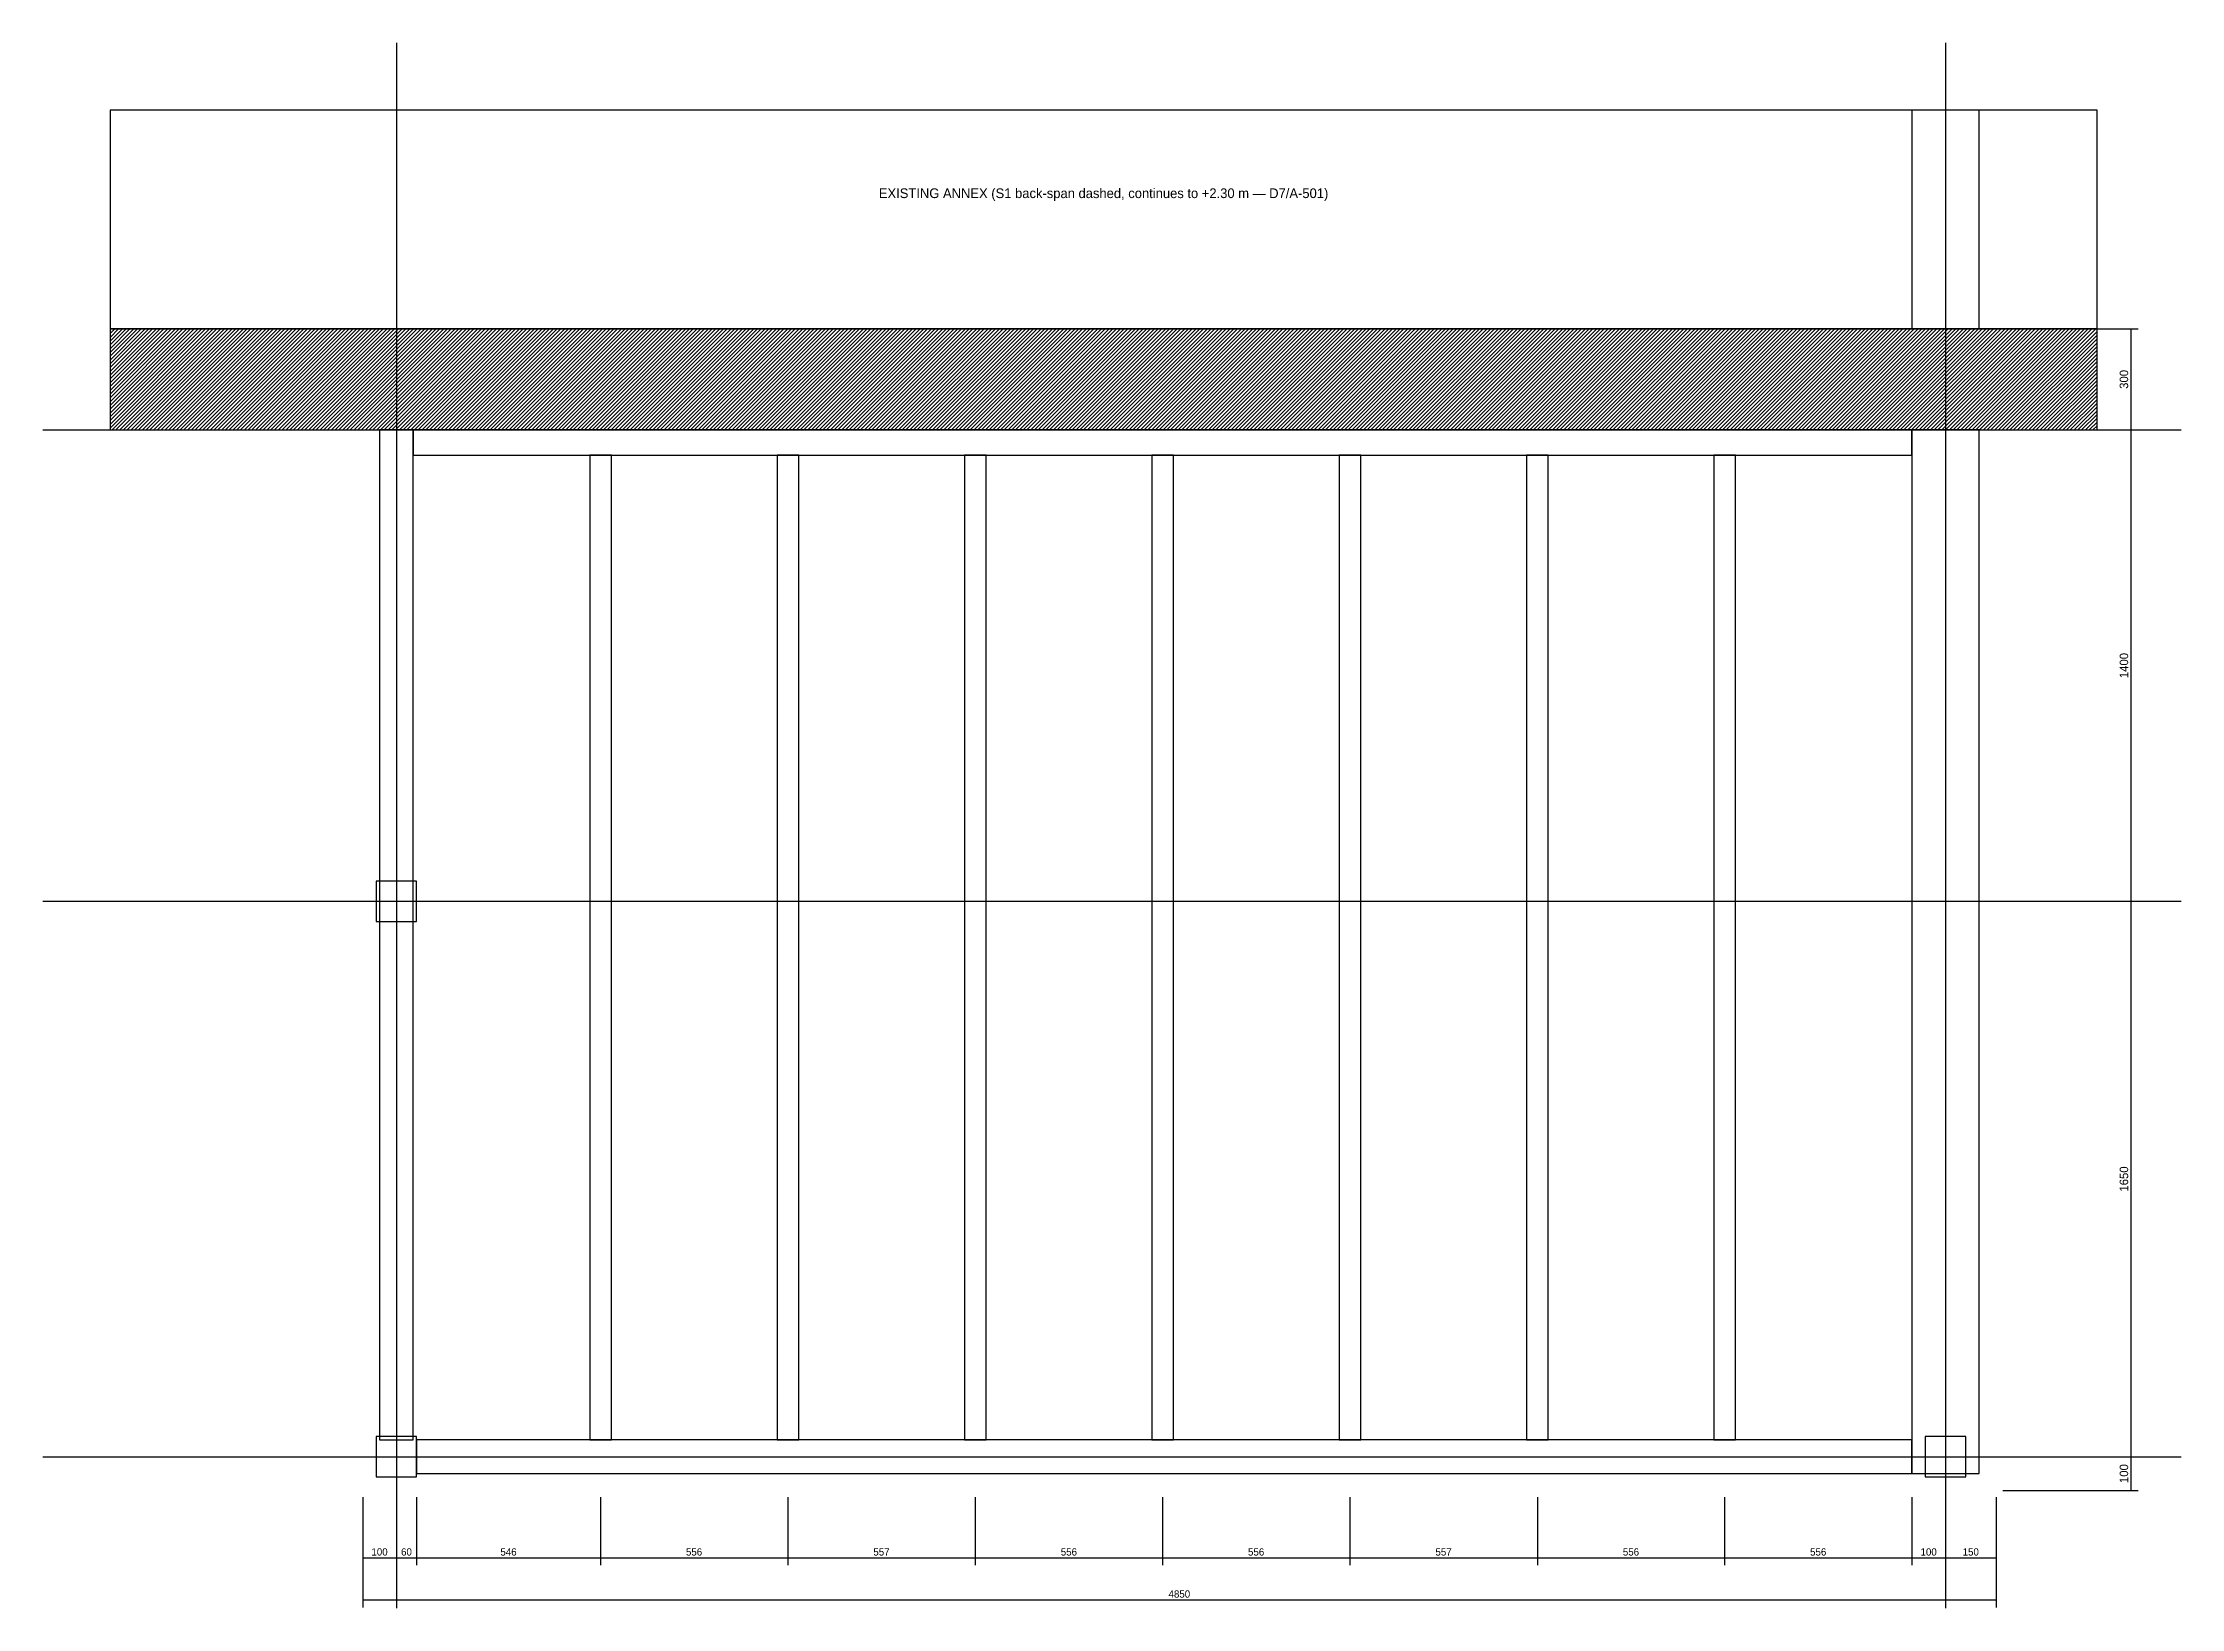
# Model space of a CAD drawing. Header units: millimetres. Extents: x -3750 to 66350, y -83500 to 3000.
# Drawn here: x -450 to 5900, y -83500 to -78850 of the extents above; entities that cross this region are included whole.
import ezdxf
from ezdxf.enums import TextEntityAlignment as Align

# ---------------------------------------------------------------- set-up
doc = ezdxf.new("R2010")
doc.units = ezdxf.units.MM
doc.linetypes.add('DASHED', pattern=[1.524, 1.27, -0.254])
for name, color, linetype in [('A-DIMS', 3, 'Continuous'), ('A-GRID', 8, 'Continuous'), ('A-HATCH', 9, 'Continuous'), ('A-TEXT', 2, 'Continuous'), ('A-WALL', 7, 'Continuous'), ('S-STEEL', 1, 'Continuous')]:
    doc.layers.add(name, color=color, linetype=linetype)

msp = doc.modelspace()

# ---------------------------------------------------------------- hatches: boundary and pattern name
at = {"layer": 'A-HATCH'}
h = msp.add_hatch(dxfattribs=at)
h.set_pattern_fill('ANSI31', scale=2.5)
h.paths.add_polyline_path([(-250, -80000), (5650, -80000), (5650, -79700), (-250, -79700)])

# ---------------------------------------------------------------- linework, layer by layer
at = {"layer": 'A-DIMS'}
for p, q in [((5370, -79700), (5772.5, -79700)), ((5750, -79700), (5750, -80000)), ((5370, -80000), (5772.5, -80000)), ((5370, -80000), (5772.5, -80000)), ((5750, -80000), (5750, -81400)), ((5370, -81400), (5772.5, -81400)), ((5370, -81400), (5772.5, -81400)), ((5750, -81400), (5750, -83050)), ((5370, -83050), (5772.5, -83050)), ((5370, -83050), (5772.5, -83050)), ((5750, -83050), (5750, -83150)), ((500, -83170), (500, -83372.5)), ((500, -83170), (500, -83497.5)), ((600, -83170), (600, -83372.5)), ((600, -83170), (600, -83372.5)), ((660, -83170), (660, -83372.5)), ((660, -83170), (660, -83372.5)), ((1206, -83170), (1206, -83372.5)), ((1206, -83170), (1206, -83372.5)), ((1762, -83170), (1762, -83372.5)), ((1762, -83170), (1762, -83372.5)), ((2319, -83170), (2319, -83372.5)), ((2319, -83170), (2319, -83372.5)), ((2875, -83170), (2875, -83372.5)), ((2875, -83170), (2875, -83372.5)), ((3431, -83170), (3431, -83372.5)), ((3431, -83170), (3431, -83372.5)), ((3988, -83170), (3988, -83372.5)), ((3988, -83170), (3988, -83372.5)), ((4544, -83170), (4544, -83372.5)), ((4544, -83170), (4544, -83372.5)), ((5100, -83170), (5100, -83372.5)), ((5100, -83170), (5100, -83372.5)), ((5200, -83170), (5200, -83372.5)), ((5200, -83170), (5200, -83372.5)), ((5350, -83170), (5350, -83372.5)), ((5350, -83170), (5350, -83497.5)), ((5370, -83150), (5772.5, -83150)), ((500, -83350), (600, -83350)), ((600, -83350), (660, -83350)), ((660, -83350), (1206, -83350)), ((1206, -83350), (1762, -83350)), ((1762, -83350), (2319, -83350)), ((2319, -83350), (2875, -83350)), ((2875, -83350), (3431, -83350)), ((3431, -83350), (3988, -83350)), ((3988, -83350), (4544, -83350)), ((4544, -83350), (5100, -83350)), ((5100, -83350), (5200, -83350)), ((5200, -83350), (5350, -83350)), ((500, -83475), (5350, -83475))]:
    msp.add_line(p, q, dxfattribs=at)
at = {"layer": 'A-GRID', "linetype": 'DASHED'}
for p, q in [((600, -78850), (600, -83500)), ((5200, -78850), (5200, -83500)), ((-450, -80000), (5900, -80000)), ((-450, -81400), (5900, -81400)), ((-450, -83050), (5900, -83050))]:
    msp.add_line(p, q, dxfattribs=at)
at = {"layer": 'A-WALL'}
for points in [[(-250, -79700), (5650, -79700), (5650, -79050), (-250, -79050)], [(-250, -80000), (5650, -80000), (5650, -79700), (-250, -79700)]]:
    msp.add_lwpolyline(points, close=True, dxfattribs=at)
at = {"layer": 'A-WALL', "linetype": 'DASHED'}
for points in [[(5100, -79700), (5300, -79700), (5300, -79050), (5100, -79050)], [(5140, -83110), (5260, -83110), (5260, -82990), (5140, -82990)]]:
    msp.add_lwpolyline(points, close=True, dxfattribs=at)
at = {"layer": 'S-STEEL'}
for points in [[(550, -83000), (650, -83000), (650, -80000), (550, -80000)], [(650, -80075), (5100, -80075), (5100, -80000), (650, -80000)], [(5100, -83100), (5300, -83100), (5300, -80000), (5100, -80000)], [(1174.2, -83000), (1239.2, -83000), (1239.2, -80075), (1174.2, -80075)], [(1730.5, -83000), (1795.5, -83000), (1795.5, -80075), (1730.5, -80075)], [(2286.8, -83000), (2351.8, -83000), (2351.8, -80075), (2286.8, -80075)], [(2843, -83000), (2908, -83000), (2908, -80075), (2843, -80075)], [(3399.2, -83000), (3464.2, -83000), (3464.2, -80075), (3399.2, -80075)], [(3955.5, -83000), (4020.5, -83000), (4020.5, -80075), (3955.5, -80075)], [(4511.8, -83000), (4576.8, -83000), (4576.8, -80075), (4511.8, -80075)], [(540, -81460), (660, -81460), (660, -81340), (540, -81340)], [(540, -83110), (660, -83110), (660, -82990), (540, -82990)], [(660, -83100), (5100, -83100), (5100, -83000), (660, -83000)]]:
    msp.add_lwpolyline(points, close=True, dxfattribs=at)

# ---------------------------------------------------------------- texts
at = {"layer": 'A-DIMS'}
for s, p in [('300', (5750, -79850)), ('1400', (5750, -80700)), ('1650', (5750, -82225)), ('100', (5750, -83100))]:
    msp.add_text(s, height=25.2, rotation=90, dxfattribs=at).set_placement(p, align=Align.BOTTOM_CENTER)
for s, p in [('100', (550, -83350)), ('60', (630, -83350)), ('546', (933, -83350)), ('556', (1484, -83350)), ('557', (2040.5, -83350)), ('556', (2597, -83350)), ('556', (3153, -83350)), ('557', (3709.5, -83350)), ('556', (4266, -83350)), ('556', (4822, -83350)), ('100', (5150, -83350)), ('150', (5275, -83350)), ('4850', (2925, -83475))]:
    msp.add_text(s, height=21.6, dxfattribs=at).set_placement(p, align=Align.BOTTOM_CENTER)
at = {"layer": 'A-TEXT'}
msp.add_text('EXISTING ANNEX (S1 back-span dashed, continues to +2.30 m — D7/A-501)', height=28.8, dxfattribs=at).set_placement((2700, -79320), align=Align.BOTTOM_CENTER)

doc.saveas('drawing.dxf')
